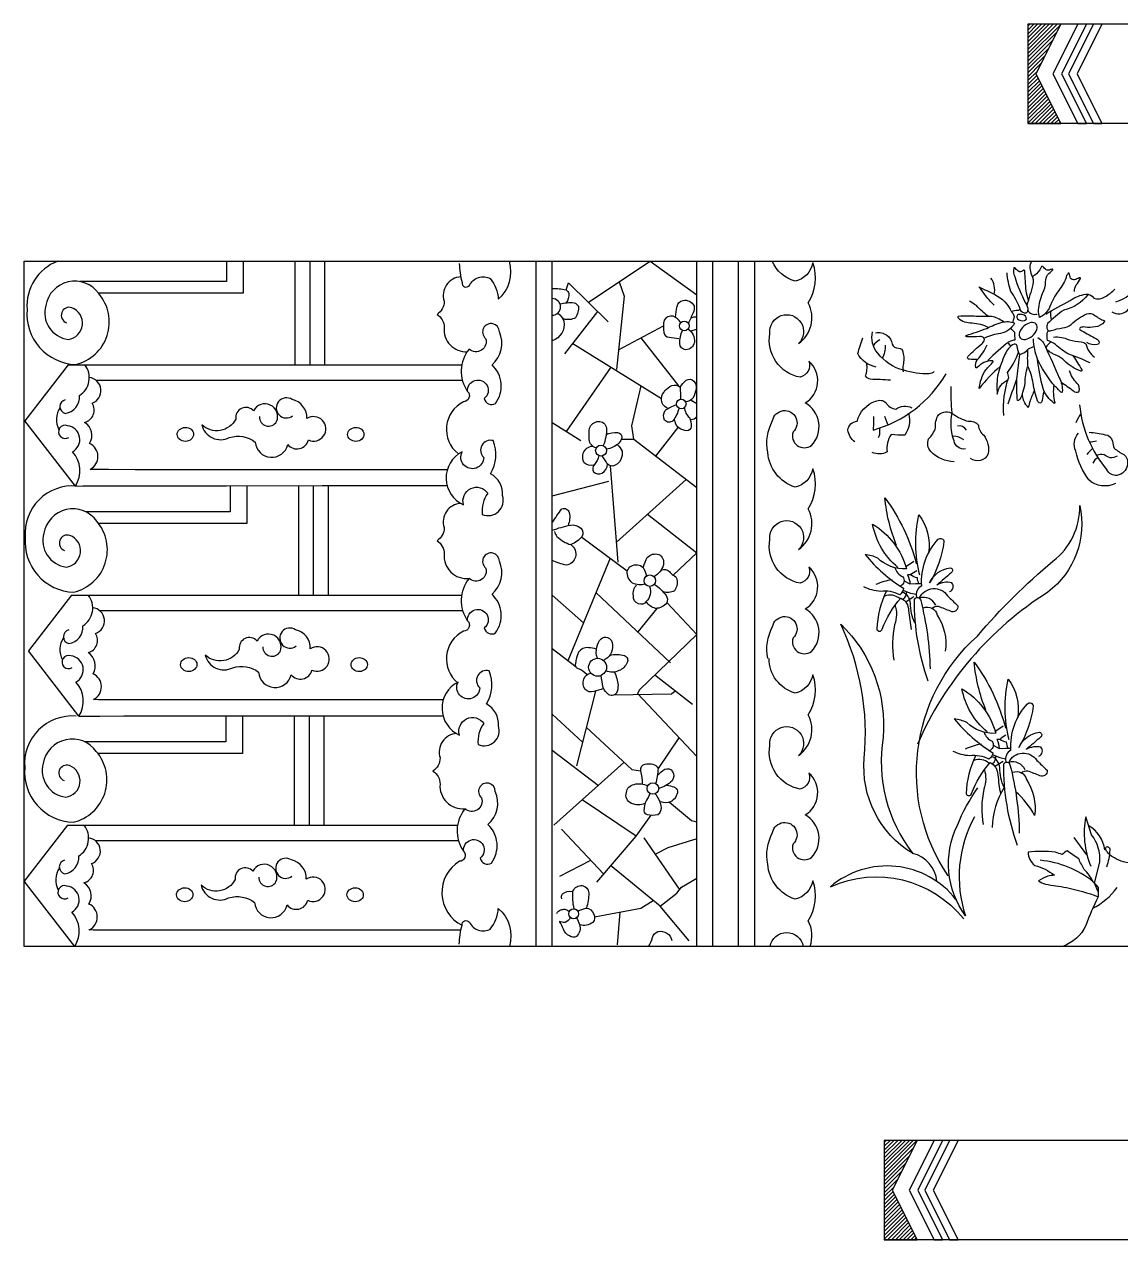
# Model space of a CAD drawing. Extents: x -66030 to 95157, y -13132 to 45879.
# Drawn here: x -60427 to -59707, y 2542 to 3340 of the extents above; entities that cross this region are included whole.
import ezdxf

# ---------------------------------------------------------------- set-up
doc = ezdxf.new("R2010")
doc.units = 0
doc.header["$LTSCALE"] = 100
doc.header["$MEASUREMENT"] = 0
for name, color, linetype in [('3', 11, 'CONTINUOUS'), ('4', 121, 'CONTINUOUS'), ('BH', 21, 'CONTINUOUS')]:
    doc.layers.add(name, color=color, linetype=linetype)

# ---------------------------------------------------------------- blocks, each defined once
blk = doc.blocks.new('A$C39D27A13')
at = {"layer": '3'}
for p, q in [((178.05, 381.93), (178.05, 450)), ((187.78, 381.93), (187.78, 450)), ((197.51, 381.93), (197.51, 450)), ((336.23, 0), (336.23, 450)), ((346.86, 0), (346.86, 450)), ((441.83, 0), (441.83, 450)), ((452.47, 0), (452.47, 450)), ((469.35, 0), (469.35, 450)), ((479.99, 0), (479.99, 450)), ((28.83, 381.93), (287.42, 381.93)), ((567.4, 342.79), (565.31, 347.93)), ((180.3, 230.77), (180.3, 302.62)), ((190.03, 230.77), (190.03, 302.62)), ((199.76, 230.77), (199.76, 302.62)), ((579.04, 249.21), (584.4, 252.95)), ((31.08, 230.77), (287.33, 230.77)), ((579.41, 226.53), (584.4, 229.73)), ((346.86, 152.45), (366.69, 134.19)), ((177.61, 79.56), (177.61, 151.41)), ((187.34, 79.56), (187.34, 151.41)), ((197.07, 79.56), (197.07, 151.42)), ((369.16, 143.89), (399.18, 116.14)), ((637.69, 141.19), (643.05, 144.94)), ((416.62, 116.74), (430.25, 137.09)), ((346.86, 128.92), (377.31, 105.76)), ((347.93, 79.69), (393.94, 120.89)), ((638.07, 118.51), (643.05, 121.71)), ((399.18, 116.14), (404.85, 115.24)), ((401.94, 72.41), (366.47, 96.29)), ((424.01, 94.69), (438.42, 82.71)), ((401.94, 72.41), (411.78, 86.27)), ((438.42, 82.71), (441.83, 81.78)), ((28.4, 79.56), (284.65, 79.56)), ((380.45, 47.75), (352.98, 76.89)), ((376.15, 42.15), (401.94, 72.41)), ((430.57, 37.7), (407.21, 71.32)), ((422.72, 64.78), (414.66, 60.6)), ((441.83, 70.57), (422.72, 64.78)), ((698.17, 60.21), (689.87, 71.61)), ((351.85, 46.07), (372.13, 56.58)), ((417.68, 26.41), (385.2, 53.21)), ((431.7, 38.93), (441.83, 44.72)), ((417.68, 26.41), (428.71, 35.01)), ((428.71, 35.01), (431.7, 38.93)), ((374.67, 19.47), (405.16, 25.11)), ((405.16, 25.11), (413.13, 30.22)), ((436.93, 3.63), (417.68, 26.41)), ((389.65, 1.02), (391.52, 22.59))]:
    blk.add_line(p, q, dxfattribs=at)
for points in [[(21.97, 450, 0.333927), (1.86, 418.23, 0.428367), (33.69, 382.19, 0.563151), (48.92, 428.74, 0.667192), (14.05, 420.85, 0.456308), (28.79, 398.69, 0.785669), (31.21, 419.47, 0.989057), (27.74, 409.59)], [(285.82, 448.61, 0.048328), (287.58, 436.09, 0.769243), (292.52, 434.17, -0.433168), (306.11, 438.59, -0.167954), (311.38, 425.03, 0.301029), (318.71, 450)], [(488.45, 324.46, -0.173904), (491.66, 345.31, -1.389298), (505.11, 337.92, 0.73149), (517.18, 328.97, 0.491505), (513.08, 356.94, 0.504606), (515.56, 384.36, -0.435755), (509.81, 373.83, -0.415023), (489.87, 402.59, -1.600816), (508.64, 395.88, 0.380556), (515.05, 422.62, 0.232427), (518.1, 448.95, -0.303494), (506.39, 436.9, -0.21916), (491.4, 450, -0.21916)], [(661.66, 450, 0.233202), (661.81, 441.06, -0.156323), (662.67, 434.69, -0.011006), (658.69, 421.05, -0.011006)], [(740.08, 448.34, -0.215062), (733.45, 435.46, -0.173906), (716.96, 423.16, -0.173906)], [(286.81, 439.71, 0.495029), (275.85, 423.77, -0.265659), (271.16, 415.12, -0.265659), (275.85, 406.47, 0.456339), (290.93, 390.57)], [(648.67, 417.08, -0.105765), (652.77, 417.84, 0.671534), (654.1, 419.44, 0.049048), (648.18, 430.22, -0.0678), (645.74, 442.47)], [(659.73, 424.51, -0.048541), (658.2, 430.51, -0.013378), (657.4, 443.49, 0.455075), (656.76, 444.05, -0.000093), (655.16, 443.27, -0.323736), (652.79, 443.59, 0.023089), (650.57, 445.64, 0.523178), (650.16, 445.47, 0.14953), (650.7, 439.87, 0.040635), (657.77, 422.65, -0.154891), (659.37, 417.78, -0.154891)], [(689.98, 430.08, -0.14378), (691.14, 434.47, 0.046905), (693.84, 438.56, 0.680785), (693.17, 439.08, -0.029822), (690.02, 437.69, -0.276894), (687.39, 438.98, -0.047075), (686.47, 442.07, 0.589989), (685.9, 442.13, 0.143721), (684.28, 438.77, -0.093579), (678.73, 429.73, 0.044849), (673.25, 418.96, -0.156552), (667.05, 413.1, -0.090602), (666.39, 418.02, -0.091178), (669.07, 428.91, 0.10432), (671.04, 436.57, -0.169734), (672.36, 441.13, -0.001577), (675.63, 444.19, 0.754358), (675.29, 444.75, 0.088117), (674.22, 444.51, -0.234432), (671.4, 444.29, -0.064024), (669.36, 446.42, 0.504768), (668.03, 446.2, 0.00405), (667.16, 444.32, -0.149089), (662.47, 440.05)], [(346.86, 432.08, -0.061474), (355.92, 431.25, -0.19565), (357.73, 428.85, -0.161563), (356.01, 422.67, -0.097932)], [(637.18, 421.16, -0.045211), (630.9, 428.38, 0.046061), (627.18, 433.11, -0.520608), (627.23, 433.19, -0.013395), (637.63, 428.05, -0.18171), (648.69, 416.71, -0.281886), (650.19, 412.64, 0.126724), (649.44, 409.76)], [(671.1, 415.25, -0.019352), (687.24, 424.27, -0.102861), (697.53, 428.46, -0.263553), (702.72, 425.81, 0.247119), (709.94, 426.57, 0.074106), (716.6, 431.75)], [(427.8, 413.16, -0.012), (428.89, 420.38, -0.283847), (432.78, 424.24, -0.345514), (440.11, 420.63, -0.147163), (439.53, 416.14, 0.017898), (436.24, 409.21)], [(633.34, 413.9, -0.055381), (625.51, 420.91, 0.022226), (620.91, 423.7)], [(698.74, 427.92, -0.178281), (682.96, 417.95, 0.029472), (672.18, 409.05, 0.072497), (671.86, 406.08, 0.142845), (672.73, 404.37, 0.186276), (674.74, 404.43, -0.064), (682.22, 406.18, 0.17695), (687.8, 408.53, -0.089), (698.02, 415.37, -0.251741), (703.42, 414.44, 0.050449), (709.62, 410.82, -0.403795), (709.8, 410.56, -0.084451), (709.56, 410.26, -0.200739), (703.59, 406.81, -0.075168), (696.92, 406.7, 0.160249), (693.98, 406.43, 0.566885), (693.55, 405.21, 0.108061), (694.85, 404.2, -0.004858), (704.35, 399.08, -0.284954), (706.24, 396.37, -0.262455), (705, 395.21, -0.199561), (698.07, 396.65, -0.233118)], [(350.51, 415.88, -0.157803), (354.56, 410.63, -0.370739), (346.86, 397.83)], [(352, 421.93, -0.084303), (361.22, 422.78, -0.212741), (364.03, 420.42, -0.173339), (362.17, 412.92, -0.211278), (354.24, 412.11, -0.211278)], [(431.36, 409.6, 0.17611), (426.21, 413.83, 0.347989), (420.49, 411.19, 0.11671), (420.18, 403.21, 0.365625), (423.64, 400.06, -0.042153), (430.09, 399.18, -0.042153)], [(643.32, 410.13, 0.124021), (635.47, 413.7, 0.006382), (625.46, 413.79, 0.043695), (613.85, 413.76, 0.683185), (613.47, 412.79, 0.195079), (622.7, 409.54, -0.104905), (633.56, 406.51, -0.104905)], [(627.44, 366.41, -0.120082), (631.72, 378.68, 0.009979), (636.56, 383.9, 0.522487), (635.78, 384.67, 0.218785), (626.1, 380.11, -0.607009), (625.12, 380.37, -0.176868), (625.95, 385.09, 0.574305), (625.78, 385.37, 0.023229), (621.04, 385.58, -0.236675), (619.87, 386.04, -0.359359), (620.22, 387.59, -0.026869), (629.09, 395.85, 0.236715), (630.87, 398.6, 0.431626), (627.71, 400.49, -0.043042), (619.2, 400.41, -0.303662), (618.59, 400.74, -0.389284), (618.85, 401.26, 0.010623), (632.39, 405.92, -0.048604), (642.45, 409.93, -0.171764), (650.6, 409.32, -0.223344), (641.43, 402.61, 0.082907), (630.91, 399.48)], [(436.06, 405.52, -0.295394), (440.23, 396.67, -0.358967), (434.62, 391.83, -0.411761), (430.72, 395.94, -0.135046), (432.58, 404.56, -0.135046)], [(559.65, 380.52, -0.228068), (547.58, 389.32, 0.003692), (550.85, 399.75)], [(597.82, 377.59, -0.179901), (594.48, 376.05, -0.087438), (577.81, 378.4, -0.171514), (560.71, 389.69, -0.2478), (557.37, 403.66, -0.2478)], [(559.33, 403.01, -0.235661), (566.68, 401.37, -0.237944), (570.17, 395.56, 0.298742), (574.28, 392.91, -0.392258), (577.25, 390.25, -0.135829), (577.35, 381.87, 0.10565), (577.46, 377.35)], [(647.88, 405.86, -0.044261), (650.66, 403.34, 0.051096), (650.87, 398.27, 0.06785), (647.06, 397.11, 0.04204), (633.07, 384.79)], [(666.01, 399.9, -0.14384), (670.97, 393.77, -0.002776), (679.95, 373.44, -0.145086), (681.97, 364.14, -0.298416), (681.61, 363.8, -0.124169), (680.61, 364.43, -0.009842), (675.73, 369.56, -0.060261), (665.8, 385.65, -0.0849), (663.01, 399.08, -0.0849)], [(700.23, 383.18, 0.044309), (686.2, 388.88, -0.060054), (677.45, 395.37, 0.055814), (672.18, 398, -0.088478), (672.12, 402.61, -0.079437), (672.73, 404.37, -0.079437)], [(676.22, 400.16, -0.152482), (686.39, 398.33, 0.046542), (694.48, 397.1, -0.181122), (697.4, 395.67, 0.172531), (703.19, 386.95)], [(653.99, 388.27, -0.053231), (652.29, 394.29, 0.451243), (650.3, 395.6, 0.179118), (644.32, 388.85, 0.036318), (639.75, 376.12, 0.076897), (639.27, 362.69, -0.261264), (646.46, 372.28)], [(669.75, 364.31, 0.020752), (668.73, 358.52, -0.319891), (667.28, 356.82, -0.263965), (665.71, 358.41, -0.063175), (662.93, 369.88, 0.051181), (659.45, 381.1, -0.034741), (659.38, 391.73, -0.034741)], [(689.22, 387.76, -0.008674), (694.77, 378.74, -0.696605), (694.1, 377.82, -0.101771), (683.41, 384.5, 0.133729), (678.32, 388.15, -0.089718), (672.18, 391.53, -0.089718)], [(643.58, 348.68, -0.104195), (646.82, 373.74, -0.006526), (646.03, 377, 0.087471), (653.24, 390.3)], [(655.72, 362.56, -0.090619), (653.23, 358.51, -0.604718), (652.55, 358.83, -0.064124), (652.26, 362.09, -0.038264), (652.23, 374.32, -0.005447), (654.1, 388.84)], [(676.49, 368.62, 0.117155), (677.08, 357.13, -0.305045), (676.99, 356.76, -0.2341), (676.45, 356.85, -0.152316), (669.4, 366.42, -0.038249), (665.69, 385.9, -0.038249)], [(26.9, 359.01, 0.782066), (26.9, 350.1, 0.410036), (36.22, 361.75, 0.444016), (39.81, 381.93)], [(553.32, 383.06, -0.124251), (552.48, 374.65, 0.167411), (555.74, 372.7, -0.011213), (569.11, 372.04, -0.011213)], [(663.68, 365.39, 0.011796), (660.82, 358.32, -0.006265), (659.62, 353.98, -0.483577), (659.35, 354.02, 0.003866), (658.02, 356.01, -0.176316), (655.96, 363.93, 0.067045), (657.67, 370.02, -0.090098), (659.23, 380.75, -0.090098)], [(681.14, 370.74, -0.009291), (689.32, 364.84, 0.283163), (692.83, 364.27, 0.310544), (691.6, 369.97, -0.122318), (686.74, 378.06, -0.122318)], [(43.25, 313.31, 0.630293), (42.93, 330.22, 0.403724), (39.65, 344.16, 0.517842), (44.53, 356.76, 0.79902), (42.71, 373.63, 0.79902)], [(422.63, 353.47, -0.335891), (418.61, 359.88, -0.277176), (425.53, 368.28, -0.266719), (430.91, 367.37, -0.021537), (431.09, 359.41)], [(430.91, 367.37, -0.030907), (434.78, 371.84, -0.375047), (439.98, 371.25, -0.257088), (441.33, 366.41, -0.110409), (439.24, 360.07, -0.212761), (434.48, 357.64, -0.212761)], [(618.37, 326.74, -0.395921), (610.86, 331.95, -0.133361), (609.58, 350.39, -0.029047), (608.91, 367.81)], [(154.43, 347.94, 0.769715), (165.78, 344.7, 0.970847), (150.64, 351.72, 0.751585), (139.02, 346.32, -0.496095), (116.59, 342.54, 0.4843), (134.7, 334.17, -0.249481), (151.72, 331.2, 0.85845), (173.07, 329.58, 0.615194), (186.72, 332.63, 1.706091), (185.66, 346.61, 0.371396), (175.89, 359.17, 1.967404), (176.32, 348.48)], [(291.3, 364.44, -0.665461), (288.56, 357.76, 0.545515), (285, 323.64, 0.545515)], [(430.13, 353.48, -0.107985), (426.2, 345.25, -0.424481), (420.62, 345.65, -0.232266), (420.97, 351.87, -0.108126), (428.48, 355.79, -0.108126)], [(433.77, 353.95, 0.204656), (436.95, 347.35, -0.13528), (438.13, 341.48, -0.374356), (435.23, 338.61, -0.109388), (430.23, 340.29, -0.216285), (427.3, 346.17, -0.216285)], [(545.63, 331.3, -0.188757), (541.06, 339.12, -0.354039), (547.26, 344.99, -0.262399), (559.33, 358.03, -0.316503), (566.18, 357.05, 0.267276), (572.64, 352.95, -0.269281), (583.14, 353.79, -0.284287)], [(375.85, 327.41, -0.304164), (371.11, 332.88, -0.049961), (371.44, 340.47, -0.297916), (377.08, 344.78, -0.414535), (382.47, 340.37, -0.10953), (380.34, 328.94)], [(581.18, 349.55, -0.205095), (578.57, 335.86, -0.038378), (569.44, 336.19, 0.176293), (566.83, 324.78, -0.248202), (557.04, 324.45)], [(610.86, 318.26, -0.196872), (595.59, 325.05, -0.275894), (594.12, 333.42, 0.135162), (598.74, 340.64, -0.174267), (600.65, 349.1, -0.347968), (610.16, 349.7, 0.090278), (620.16, 344.88, -0.286654), (626.93, 342.29, 0.224853), (630.4, 335.79, -0.207736), (633.28, 323.53, -0.498367), (621.63, 320.54)], [(33.57, 302.37, 0.349835), (31.59, 324.79, 0.734695), (28.41, 341.99, 1.638331), (29.27, 334.3)], [(382.33, 336.17, -0.130749), (389.81, 337.51, -0.39026), (392.69, 334.36, -0.113909), (390.52, 330.47, -0.170352), (382.38, 326.68, -0.170352)], [(716.96, 304.04, -0.306683), (699.33, 306.44, -0.099235), (690.8, 325.2, -0.29412), (692.55, 337.14)], [(699.67, 337.72, -0.028782), (710.15, 336.07, -0.342876), (715.02, 331.77, 0.104056), (716.1, 327.33, 0.098292), (722.41, 323.16, -0.273047), (724.76, 316.01, -0.319574), (717.97, 309.36, -0.299804), (711.29, 312.9)], [(374, 315.99, -0.205226), (367.8, 317.61, -0.184775), (367.27, 323.86, -0.319742), (373.47, 328.59)], [(389.85, 329.49, -0.033934), (392.89, 325.24, -0.130233), (391.85, 319.8, -0.243619), (386.59, 315.46, -0.235215), (383.04, 317.02, 0.041504), (379.63, 322.11)], [(377.49, 322.36, -0.142719), (374.54, 316.47, 0.339155), (374.03, 311.59, 0.303781), (379.6, 310.76, 0.244287), (383.23, 316.68)], [(488.45, 189.18, -0.173904), (491.66, 210.03, -1.389298), (505.11, 202.64, 0.73149), (517.18, 193.7, 0.491505), (513.08, 221.67, 0.504606), (515.56, 249.08, -0.435755), (509.81, 238.56, -0.415023), (489.87, 267.31, -1.600816), (508.64, 260.61, 0.380556), (515.05, 287.34, 0.232427), (518.1, 313.67, -0.303494), (506.39, 301.63, -0.302967), (488.45, 324.46, -0.332582)], [(717.97, 322.05, -0.173842), (713.41, 320.93, -0.061411), (709.58, 322.87, 0.171343), (704.41, 322.5)], [(34.42, 302.37, 0.463187), (0.6, 268.68, 0.428367), (32.43, 232.65, 0.563151), (47.66, 279.19, 0.667192), (12.79, 271.31, 0.456308), (27.53, 249.14, 0.785669), (29.95, 269.92, 0.989057), (26.48, 260.05)], [(286.81, 290.99, 0.495029), (275.85, 275.04, -0.265659), (271.16, 266.39, -0.265659), (275.85, 257.74, 0.470835), (292.21, 241.66)], [(346.86, 278.37, -0.019652), (353.23, 287.33, -0.463617), (358.09, 284.9, -0.140595), (357.25, 276.48, -0.140595)], [(573.14, 263.2, -0.074234), (565.46, 294.66, -0.095175), (586.06, 251.3, -0.095175)], [(606.92, 46.45, -0.374568), (626.2, 203.86, -0.041694), (675.8, 252.99, 0.24003), (693.46, 289.57, -0.294473), (672.43, 232.6, 0.150041), (586.82, 132.82)], [(587.83, 283.47, -0.202984), (594.05, 258.41, -0.202984)], [(346.86, 273.38, -0.031054), (358.77, 276.71, -0.222358), (365.56, 274.64, -0.325072), (366.59, 269.36, -0.113756), (359.15, 263.87, -0.113756)], [(348.25, 272.55, 0.043712), (349.92, 269.18, 0.123686), (359.15, 263.87, -0.300406), (362.19, 255.72, -0.287018), (356.07, 250.46, -0.06892), (346.86, 253.53)], [(573.96, 248.93, -0.173449), (557.39, 277.24, -0.19237), (579.65, 247.98)], [(589.61, 236.84, -0.207264), (600.52, 267.42, -0.638051), (604.21, 265.79, -0.102398), (594.83, 238.73)], [(406.84, 249.22, -0.087048), (409.33, 255.48, -0.27755), (416.86, 257.46, -0.3415), (419.88, 250.63, -0.2034), (413.72, 242.76, -0.2034)], [(579.65, 247.98, -0.213768), (560.68, 255.09, 0.054662), (552.37, 257.46, 0.083906), (577.75, 235.18)], [(407.99, 237.83, -0.184157), (399.6, 238.64, -0.27224), (396.2, 246.59, -0.352905), (402.81, 250.67, -0.186561), (406.66, 248.82, -0.040618), (408.74, 243.27)], [(418.53, 247.27, -0.273376), (423.87, 246.26, 0.112932), (426.34, 243.85, -0.292634), (428.78, 241, -0.209341), (427.19, 233.56, -0.199649), (419.63, 232.92, -0.199649)], [(571.95, 248.7, 0.219998), (577.28, 242.76, -0.421002), (575.97, 236.72, -0.421002)], [(594.83, 238.73, -0.268624), (608.42, 248.64, -0.662847), (609.06, 245.41, -0.005968), (599.54, 237.33, -0.005968)], [(587.75, 238.26, -0.068937), (586.77, 242.05, -0.108187), (582.26, 243.95), (580.36, 243.95, -0.124695), (581.79, 238.02)], [(410.72, 236.42, -0.311099), (408.63, 226.43, -0.33736), (403.61, 224.98, -0.345842), (400.16, 230.27, -0.214293), (402.32, 237.43, -0.214293)], [(413.94, 237.9, -0.092697), (421.64, 230.38, -0.257067), (422.11, 225.61, -0.239519), (414.75, 222.01, -0.201563), (408.63, 226.43, -0.201563)], [(577.75, 235.18, -0.170849), (575.14, 230.91, 0.154074), (562.56, 233.18, -0.104608), (551.66, 236.13, -0.104608)], [(566.35, 233.13, 0.102304), (560.07, 208.35, 0.734687), (563.73, 208.38, -0.09403), (575.86, 228.78, -0.301506), (580.91, 220.68, 0.006833), (582.64, 208.1)], [(585.11, 212.42, -0.113482), (582.3, 225.39, 0.28517), (576.81, 232.81)], [(588.17, 228.84, -0.594299), (606.59, 230.19, -0.001227), (613.32, 223.7, -0.619007), (608.6, 220.13, 0.008961), (600.67, 223.16, 0.234138), (596.14, 221.67)], [(29.15, 207.85, 0.782066), (29.15, 198.94, 0.410036), (38.47, 210.59, 0.444016), (42.07, 230.77)], [(572.06, 224.39, -0.161877), (571.82, 211.24, 0.101796), (571.35, 188.01)], [(593.88, 174.26, -0.087595), (584.85, 227.88, -0.744055), (588.96, 227.27, -0.058259), (595.07, 182.32)], [(45.5, 162.15, 0.630293), (45.18, 179.06, 0.403724), (41.9, 193, 0.517842), (46.78, 205.6, 0.79902), (44.96, 222.47, 0.79902)], [(590.8, 222.38, -0.455046), (599.81, 217.64, -0.182971), (605.1, 193.95, -0.182971)], [(156.68, 196.78, 0.769715), (168.03, 193.54, 0.970847), (152.89, 200.56, 0.751585), (141.27, 195.16, -0.496095), (118.84, 191.38, 0.4843), (136.95, 183.01, -0.249481), (153.98, 180.03, 0.85845), (175.32, 178.41, 0.615194), (188.97, 181.47, 1.706091), (187.91, 195.45, 0.371396), (178.14, 208, 1.967404), (178.57, 197.32)], [(291.3, 213.79, -0.665461), (288.56, 207.11, 0.545515), (285, 172.99, 0.545515)], [(376.56, 189.21, -0.161434), (376.25, 196.6, -0.132178), (378.94, 202.11, -0.285164), (383.18, 202.94, -0.336925), (386.42, 198.03, -0.32858), (380.43, 187.84)], [(375.96, 195.32, 0.070394), (370.68, 196.2, 0.254509), (364.17, 193.29, 0.068519), (362.12, 185.66, 0.447327), (363.99, 182.5, -0.126827), (369.56, 178.73, -0.126827)], [(384.58, 191.15, -0.1433), (394.39, 190.95, -0.445163), (396.09, 186.57, -0.209995), (390.72, 181.12, -0.230645), (382.06, 181.04)], [(35.82, 151.21, 0.349835), (33.84, 173.63, 0.734695), (30.66, 190.83, 1.638331), (31.52, 183.13)], [(488.45, 53.91, -0.173904), (491.66, 74.76, -1.389298), (505.11, 67.37, 0.73149), (517.18, 58.42, 0.491505), (513.08, 86.4, 0.504606), (515.56, 113.81, -0.435755), (509.81, 103.28, -0.415023), (489.87, 132.04, -1.600816), (508.64, 125.34, 0.380556), (515.05, 152.07, 0.232427), (518.1, 178.4, -0.303494), (506.39, 166.36, -0.332582), (489.32, 189.18, -0.332582)], [(631.8, 155.18, -0.074234), (624.11, 186.64, -0.095175), (644.71, 143.28, -0.095175)], [(380.51, 169.36, -0.041424), (374.14, 167.39, -0.289965), (368.56, 168.8, -0.297972), (367.66, 175.45, -0.309779), (372.26, 179.46, -0.309779)], [(387.6, 180.17, -0.063677), (389.24, 175.95, -0.173523), (389.36, 167.04, -0.477133), (384.07, 165.31, -0.159606), (380.32, 169.96, -0.006961), (378.98, 177.95)], [(632.61, 140.91, -0.173449), (616.05, 169.23, -0.19237), (638.31, 139.96)], [(646.48, 175.45, -0.202984), (652.71, 150.39, -0.202984)], [(648.27, 128.82, -0.207264), (659.17, 159.4, -0.638051), (662.86, 157.77, -0.102398), (653.49, 130.71)], [(34.07, 151.23, 0.463187), (0.25, 117.54, 0.428367), (32.09, 81.5, 0.563151), (47.32, 128.05, 0.667192), (12.44, 120.17, 0.456308), (27.19, 98, 0.785669), (29.61, 118.78, 0.989057), (26.13, 108.91)], [(638.31, 139.96, -0.213768), (619.33, 147.07, 0.054662), (611.03, 149.44, 0.083906), (636.41, 127.16)], [(284.13, 139.78, 0.495029), (273.17, 123.83, -0.265659), (268.47, 115.18, -0.265659), (273.17, 106.54, 0.470835), (289.53, 90.45)], [(630.61, 140.68, 0.219998), (635.94, 134.74, -0.421002), (634.63, 128.7, -0.421002)], [(646.4, 130.24, -0.068937), (645.42, 134.03, -0.108187), (640.92, 135.93), (639.02, 135.93, -0.124695), (640.44, 130)], [(653.49, 130.71, -0.268624), (667.07, 140.62, -0.662847), (667.72, 137.39, -0.005968), (658.19, 129.31, -0.005968)], [(636.41, 127.16, -0.170849), (633.8, 122.89, 0.154074), (621.22, 125.16, -0.104608), (610.32, 128.11, -0.104608)], [(415.01, 106.96, 0.063746), (416.62, 116.74, 0.243516), (413.16, 119.49, 0.096971), (407.75, 119.49, 0.432008), (404.85, 115.24, -0.056421), (405.95, 106.71, -0.016956)], [(625.01, 125.11, 0.102304), (618.73, 100.33, 0.734687), (622.39, 100.37, -0.09403), (634.51, 120.76, -0.301506), (639.56, 112.66, 0.006833), (641.3, 100.08)], [(643.76, 104.4, -0.113482), (640.96, 117.37, 0.28517), (635.46, 124.79)], [(652.54, 66.24, -0.087595), (643.51, 119.86, -0.744055), (647.61, 119.25, -0.058259), (653.73, 74.3)], [(646.83, 120.82, -0.594299), (665.24, 122.17, -0.001227), (671.98, 115.68, -0.619007), (667.25, 112.11, 0.008961), (659.33, 115.14, 0.234138), (654.79, 113.65)], [(416.24, 112.48, -0.084449), (420.81, 116.43, -0.334942), (425.98, 114.87, -0.287061), (425.59, 108.76, -0.147006), (416.81, 103.78)], [(630.72, 116.37, -0.161877), (630.48, 103.22, 0.101796), (630.01, 79.99)], [(649.46, 114.36, -0.455046), (658.47, 109.62, -0.182971), (663.76, 85.93, -0.182971)], [(407.75, 93.83, -0.201899), (398.84, 93.95, -0.379297), (395.57, 101.15, -0.319588), (400.61, 106.41, -0.192965), (409.6, 105.48)], [(422.06, 105.86, -0.049564), (426.81, 104.71, -0.252252), (429.17, 102.05, -0.279281), (424.56, 94.93, -0.177501), (418.13, 94.94, -0.177501)], [(618.37, 20.01), (618.37, 20.01, -0.277974), (613.07, 79.54, -0.060197), (626.42, 104.09)], [(410.99, 100.45, -0.096572), (408.73, 96.04, 0.12035), (407.13, 89.07, 0.339914), (409.27, 86.68, 0.128274), (416.19, 86.63, 0.326347), (418.5, 92.44, 0.117142), (414.6, 100.25)], [(705.57, 35.9), (703.14, 41.58), (706.65, 55.38, 0.19207), (701.24, 73.23), (697.45, 85.13, 0.148651), (700.7, 52.67)], [(26.47, 56.64, 0.782066), (26.47, 47.73, 0.410036), (35.78, 59.38, 0.444016), (39.38, 79.56)], [(42.81, 10.94, 0.630293), (42.49, 27.85, 0.403724), (39.22, 41.79, 0.517842), (44.09, 54.39, 0.79902), (42.28, 71.26, 0.79902)], [(728.85, 54.84, -0.151251), (716.23, 58.09, -0.183104), (710.65, 63.55, -0.60957), (711.75, 65.52, -0.403406), (713.21, 63.24, -0.071168), (710.98, 52.13, -0.071168)], [(153.99, 45.57, 0.769715), (165.34, 42.33, 0.970847), (150.21, 49.35, 0.751585), (138.59, 43.95, -0.496095), (116.16, 40.17, 0.4843), (134.26, 31.8, -0.249481), (151.29, 28.83, 0.85845), (172.64, 27.21, 0.615194), (186.28, 30.26, 1.706091), (185.23, 44.24, 0.371396), (175.45, 56.79, 1.967404), (175.88, 46.11)], [(288.61, 62.58, -0.665461), (285.87, 55.9, 0.587123), (287.58, 13.91, 0.545515)], [(705.57, 38.93, 0.031239), (702.32, 42.4, 0.075171), (696.37, 50.51, -0.020577), (692.76, 57.54, -0.011098), (685.13, 62.86, 0.033909), (681.93, 60.41, -0.044573), (677.42, 61.87, 0.061066), (659.55, 61.87, 0.226665), (663.88, 53.22, -0.104363), (676.84, 46.68, 0.024445), (672.55, 46.18, 0.062701), (666.29, 42.99, 0.034852), (670.92, 40.77, -0.016289), (684.73, 38.61, -0.037806), (705.57, 32.66)], [(516.27, 0, 0.212842), (515.05, 16.79, 0.232427), (518.1, 43.13, -0.303494), (506.39, 31.08, -0.302967), (488.45, 53.91)], [(612.13, 30.84, 0.425197), (529.7, 39.2, -0.342632), (617.23, 18.04, -0.342632)], [(361.3, 24.66, -0.085863), (360.49, 36.37, -0.306908), (366.57, 40.08, -0.326669), (370.92, 35.17, -0.053673), (369.38, 25.14)], [(33.13, 0, 0.349835), (31.16, 22.42, 0.734695), (27.98, 39.62, 1.638331), (28.83, 31.92)], [(353.21, 31.25, -0.261725), (353.62, 34.5, -0.223596), (360.11, 36.09, -0.223596)], [(705.57, 38.93), (705.57, 32.66, 0.025902), (697.45, 13.72, -0.197716), (682.29, 0)], [(285.82, 1.39, -0.048328), (287.58, 13.91, -0.769243), (292.52, 15.83, 0.433168), (306.11, 11.41, 0.167954), (311.38, 24.97, -0.301029), (318.71, 0)], [(349.9, 21.72, -0.255191), (352.5, 23.99, -0.038156), (355.21, 24.42, -0.247727), (357.52, 23.07, -0.247727)], [(363.72, 23.12, -0.051154), (368.83, 25.12, -0.319353), (374.21, 21.13, -0.325399), (373.51, 15.8, -0.228541), (364.89, 14.08, -0.190612)], [(358.68, 19.11, -0.24025), (355.35, 15.78, -0.133264), (351.4, 16.38)], [(362.85, 18.81, -0.020914), (364.82, 14.31, -0.277014), (362.86, 6.5, -0.297026), (358.27, 6.9, -0.221332), (354.17, 11.26, 0.058553), (351.84, 16.23)], [(410.21, 0, 0.050673), (412.78, 5.87, -0.246591), (416.33, 9.77, -0.42371), (425.53, 3.82, -0.42371)], [(489.99, 0, -0.832839), (511.8, 0, -0.832839)]]:
    blk.add_lwpolyline(points, format="xyb", dxfattribs=at)
for points in [[(132.94, 450), (132.94, 436.63), (36.39, 436.63)], [(143.85, 450), (143.85, 428.97), (48.76, 428.97)], [(370.6, 423.01), (411.27, 450), (441.83, 427.83)], [(355.92, 431.25), (357.6, 435.79), (383.6, 410.23)], [(390.94, 436.51), (394.08, 426.99), (389.05, 378.81)], [(355.09, 389.29), (376.83, 416.89)], [(355.99, 422.75), (356.01, 422.67)], [(655.45, 416.87), (654.11, 418.37)], [(390.41, 391.83), (419.89, 407.67)], [(430, 368.2), (405.22, 399.79)], [(438, 404.3), (441.83, 405.28)], [(360.42, 396.06), (418.61, 359.88)], [(28.83, 381.93), (0.43, 345.21)], [(356.22, 338.17), (385.59, 380.41)], [(47.01, 371.88), (287.81, 371.88)], [(400.37, 333.14), (399.11, 341.94), (405.25, 368.19)], [(438.04, 358.75), (441.83, 356.64)], [(33.57, 302.37), (0.43, 345.21)], [(346.86, 344.04), (365.57, 332.31)], [(558.02, 347.92), (558.02, 346.62), (558.02, 345.59), (558, 344.71), (557.98, 343.89), (557.94, 343.02), (557.88, 342.01), (557.8, 340.74), (557.7, 339.12)], [(414.86, 322.01), (429.64, 340.71)], [(561.28, 334.23), (561.61, 335.1), (561.85, 335.8), (562.02, 336.4), (562.12, 336.97), (562.18, 337.6), (562.19, 338.34), (562.17, 339.28), (562.13, 340.5)], [(392.31, 333.19), (400.37, 333.14), (441.83, 301.3)], [(277.96, 313.02), (204.22, 313.02), (144.47, 313.02), (101.61, 313.04), (72.86, 313.07), (55.41, 313.12), (46.47, 313.2), (43.25, 313.31)], [(384.96, 315.69), (389.89, 252.28)], [(346.86, 295.86), (384.02, 305.49)], [(388.88, 265.29), (434.75, 306.74)], [(33.57, 302.37), (38.5, 302.42), (57.21, 302.49), (87.7, 302.55), (132.9, 302.6), (195.76, 302.62), (277.82, 302.63)], [(135.19, 302.6), (135.19, 285.47), (40.22, 285.47)], [(146.1, 302.6), (146.1, 277.81), (48.78, 277.81)], [(409.52, 283.95), (441.83, 258.57), (426.34, 243.85)], [(366.22, 268.78), (396.2, 246.59)], [(384.84, 254.99), (357.17, 187.57)], [(577.99, 240.15), (581.79, 238.02), (585.82, 238.26), (589.67, 238.26)], [(375.58, 232.42), (424.59, 186.2)], [(577.28, 233.99), (582.26, 232.1), (586.02, 231.31)], [(31.08, 230.77), (2.69, 194.05)], [(367.39, 212.46), (346.86, 230.65)], [(422.24, 225.8), (441.83, 204.88), (404.22, 168.46), (402.91, 166.08), (441.83, 124.81)], [(49.26, 220.72), (287.95, 220.72)], [(415.68, 222.01), (403.06, 206.51)], [(35.82, 151.21), (2.69, 194.05)], [(362.58, 183.4), (346.86, 195.54)], [(438.98, 158.8), (414.21, 178.14)], [(275.24, 161.86), (206.47, 161.86), (146.72, 161.86), (103.86, 161.88), (75.11, 161.91), (57.66, 161.96), (48.72, 162.04), (45.5, 162.15)], [(375.2, 167.62), (362.73, 118.65)], [(427.7, 167.6), (425.15, 165.71), (387.3, 164.97)], [(35.82, 151.21), (35.82, 151.21), (38, 151.26), (49.54, 151.3), (65.47, 151.33), (86.54, 151.36), (112.99, 151.38), (143.14, 151.4), (174.82, 151.41), (205.84, 151.42), (234.03, 151.42), (257.23, 151.42), (273.26, 151.42), (275.1, 151.42)], [(132.51, 151.39), (132.51, 134.26), (40.01, 134.26)], [(143.42, 151.39), (143.42, 126.6), (48.48, 126.6)], [(636.65, 132.14), (640.44, 130), (644.47, 130.24), (648.33, 130.24)], [(635.94, 125.97), (640.92, 124.08), (644.67, 123.29)], [(28.4, 79.56), (0, 42.84)], [(46.58, 69.51), (285.26, 69.51)], [(33.13, 0), (0, 42.84)], [(286.88, 10.65), (281.54, 10.65), (265.76, 10.65), (243.29, 10.65), (216.2, 10.65), (186.54, 10.65), (156.34, 10.65), (127.66, 10.65), (102.55, 10.65), (82.6, 10.65), (67.57, 10.65), (56.79, 10.67), (49.56, 10.7), (45.19, 10.75), (43, 10.83), (42.29, 10.94)]]:
    blk.add_lwpolyline(points, dxfattribs=at)
for points in [[(303.11, 399.35, -0.777084), (292.21, 392.31, 0.337458), (291.3, 364.44, -1.709203), (302.22, 359.82, 0.517292), (309.55, 356.51, 0.381907), (307.29, 381.91, 0.329329), (312.14, 403.67, 1.558936)], [(287.69, 324.83, 0.631382), (288.63, 289.93, -0.867238), (304.58, 297.59, 0.193841), (300.87, 283.75, 0.65293), (314.17, 296.06, 0.294508), (306.36, 310.45, 0.241581), (308.02, 332.16, 0.786139), (301.88, 321.12, -1.264773)], [(303.11, 248.7, -0.777084), (292.21, 241.66, 0.337458), (291.3, 213.79, -1.709203), (302.22, 209.17, 0.517292), (309.55, 205.86, 0.381907), (307.29, 231.26, 0.329329), (312.14, 253.02, 1.558936)], [(564.19, 137.2, 0.205802), (583.62, 61.13, -0.286936), (551.9, 123.73, 0.134007), (536.44, 211.69, -0.226865)], [(285, 173.62, 0.631382), (285.95, 138.72, -0.867238), (301.9, 146.38, 0.193841), (298.19, 132.54, 0.65293), (311.48, 144.85, 0.294508), (303.68, 159.24, 0.241581), (305.33, 180.95, 0.786139), (299.2, 169.91, -1.264773)], [(300.42, 97.49, -0.777084), (289.53, 90.45, 0.337458), (288.61, 62.58, -1.709203), (299.54, 57.96, 0.517292), (306.86, 54.66, 0.381907), (304.6, 80.05, 0.329329), (309.46, 101.81, 1.558936)]]:
    blk.add_lwpolyline(points, format="xyb", close=True, dxfattribs=at)
for centre, radius in [((433.65, 407.48), 3.11), ((431.61, 356.29), 3.17), ((378.96, 325.63), 3.58), ((410.94, 240.19), 3.78), ((376.66, 183.34), 5.87), ((412.99, 103.71), 3.82), ((360.94, 21.43), 3.25)]:
    blk.add_circle(centre, radius, dxfattribs=at)
for centre, radius, start, end in [((624.33, 431.16), 13.27, 347.30033, 35.88924), ((346.86, 419.98), 5.49, 270, 90), ((719.05, 423.84), 8.39, 238.12834, 24.09421), ((657.87, 420.38), 4.27, 208.16415, 252.02392), ((657.59, 417.78), 1.78, 234.68859, 1.35724), ((663.86, 420.21), 5.1, 208.40885, 287.28524), ((685.31, 415.26), 11.03, 169.49278, 199.75624), ((440.98, 406.08), 7.21, 83.25909, 117.05092), ((571.75, 383.12), 18.11, 122.07826, 140.91976), ((551.32, 393.85), 14.56, 328.43013, 3.98782), ((606.45, 405.42), 28.07, 314.29723, 338.28494), ((693.47, 444.6), 67.59, 225.50895, 227.97015), ((652.19, 397.64), 9.01, 282.27233, 323.75925), ((677.23, 355.59), 40.8, 109.65268, 115.82815), ((684.55, 384.63), 16.06, 129.17103, 146.68083), ((536.01, 416.98), 80.82, 285.56367, 329.49636), ((694.64, 316.09), 83.95, 129.53479, 143.1711), ((1385.75, 109.8), 779.45, 160.35396, 161.56962), ((35.61, 346), 14.47, 147.04402, 207.30805), ((770.29, 362.72), 77.22, 185.20748, 220.17697), ((437.9, 351.03), 4.95, 270.54749, 322.46339), ((716.94, 333.37), 28.09, 144.62025, 157.8706), ((614.29, 336.39), 5.46, 30.04474, 102.0606), ((610.06, 322.86), 12.19, 53.04687, 88.51717), ((694.23, 382.89), 51.84, 276.11593, 281.3869), ((811.5, 222.22), 151.77, 136.28239, 138.36133), ((707.11, 315.96), 5.18, 108.82183, 163.84023), ((668.49, 264.93), 83, 167.08875, 194.64285), ((577.2, 197.9), 43.53, 99.30251, 114.08473), ((594.14, 230.72), 17.78, 116.10855, 131.91959), ((574.46, 232.63), 5.33, 303.5064, 4.45476), ((592.58, 230.97), 6.57, 116.80369, 194.40282), ((606.33, 225.53), 13.62, 77.25756, 119.91076), ((606.81, 236.38), 3.51, 287.82028, 43.86865), ((568.85, 221.05), 9.7, 49.52002, 112.23242), ((590.72, 220.21), 9, 25.17067, 106.43108), ((37.86, 194.84), 14.47, 147.04402, 207.30805), ((727.15, 156.91), 83, 167.08875, 194.64285), ((652.79, 122.7), 17.78, 116.10855, 131.91959), ((635.86, 89.89), 43.53, 99.30251, 114.08473), ((651.23, 122.95), 6.57, 116.80369, 194.40282), ((664.99, 117.51), 13.62, 77.25756, 119.91076), ((665.46, 128.36), 3.51, 287.82028, 43.86865), ((627.51, 113.03), 9.7, 49.52002, 112.23242), ((633.11, 124.61), 5.33, 303.5064, 4.45476), ((649.38, 112.19), 9, 25.17067, 106.43108), ((685.84, 77.57), 49.9, 147.46785, 179.3957), ((618.52, 62.76), 50.83, 27.12161, 49.75731), ((695.92, 45.83), 81.73, 151.30471, 198.41525), ((688.65, 60.59), 21.44, 7.77352, 60.09918), ((578.75, 40.76), 20.94, 5.13258, 76.53943), ((661.6, -7.97), 64.77, 51.04035, 84.83937), ((35.18, 43.63), 14.47, 147.04402, 207.30805), ((677.73, 69.34), 50.67, 298.51711, 322.66395)]:
    blk.add_arc(centre, radius, start, end, dxfattribs=at)
at = {"layer": '3', "extrusion": (0, 0, -1)}
for centre, major_axis, ratio in [((655.21, 413.01), (3.19, -0.77), 0.610355), ((659.57, 404.18), (-5.27, -4.5), 0.615953)]:
    blk.add_ellipse(centre, major_axis=major_axis, ratio=ratio, dxfattribs=at)
at = {"layer": '3'}
for centre in [(105.82, 336.29), (217.81, 336.29), (108.07, 185.12), (220.07, 185.12), (105.38, 33.91), (217.38, 33.91)]:
    blk.add_ellipse(centre, major_axis=(-5.37, -0.1), ratio=0.852829, start_param=-1.570796, end_param=4.712389, dxfattribs=at)
at = {"layer": '4'}
blk.add_lwpolyline([(2231.16, 0), (0, 0), (0, 450), (2231.16, 450)], close=True, dxfattribs=at)
blk = doc.blocks.new('A$C67C823C9')
at = {"layer": '3'}
for p, q in [((0, 65.25), (0, 0)), ((1101.22, 65.25), (0, 65.25)), ((21.6, 65.25), (5.28, 32.63)), ((32.8, 65.25), (16.48, 32.63)), ((38.4, 65.25), (22.07, 32.63)), ((43, 65.25), (26.68, 32.63)), ((48.6, 65.25), (32.28, 32.63)), ((1052.62, 65.25), (1068.94, 32.63)), ((1058.22, 65.25), (1052.62, 65.25)), ((1058.22, 65.25), (1074.54, 32.63)), ((1062.83, 65.25), (1079.15, 32.63)), ((1068.42, 65.25), (1062.83, 65.25)), ((1068.42, 65.25), (1084.75, 32.63)), ((1079.62, 65.25), (1095.94, 32.63)), ((1101.22, 65.25), (1079.62, 65.25)), ((1101.22, 65.25), (1101.22, 0)), ((5.28, 32.63), (21.6, 0)), ((16.48, 32.63), (32.8, 0)), ((22.07, 32.63), (38.4, 0)), ((26.68, 32.63), (43, 0)), ((32.28, 32.63), (48.6, 0)), ((1068.94, 32.63), (1052.62, 0)), ((1074.54, 32.63), (1058.22, 0)), ((1079.15, 32.63), (1062.83, 0)), ((1084.75, 32.63), (1068.42, 0)), ((1095.94, 32.63), (1079.62, 0)), ((0, 0), (21.6, 0)), ((1101.22, 0), (0, 0)), ((32.8, 0), (38.4, 0)), ((43, 0), (48.6, 0)), ((1058.22, 0), (1052.62, 0)), ((1068.42, 0), (1062.83, 0)), ((1101.22, 0), (1079.62, 0))]:
    blk.add_line(p, q, dxfattribs=at)
at = {"layer": 'BH'}
for p, q in [((0, 61.39), (3.86, 65.25)), ((0, 46.11), (19.14, 65.25)), ((0, 48.66), (16.59, 65.25)), ((0, 51.21), (14.05, 65.25)), ((0, 53.75), (11.5, 65.25)), ((0, 56.3), (8.95, 65.25)), ((0, 58.84), (6.41, 65.25)), ((0, 63.93), (1.32, 65.25)), ((0, 43.57), (21.53, 65.09)), ((1079.95, 64.58), (1080.63, 65.25)), ((1080.8, 62.88), (1083.17, 65.25)), ((1081.65, 61.19), (1085.72, 65.25)), ((1082.5, 59.49), (1088.26, 65.25)), ((1083.35, 57.79), (1090.81, 65.25)), ((1084.2, 56.1), (1093.35, 65.25)), ((1085.05, 54.4), (1095.9, 65.25)), ((1085.9, 52.7), (1098.44, 65.25)), ((1086.74, 51.01), (1100.99, 65.25)), ((0, 41.02), (18.98, 60)), ((1087.59, 49.31), (1101.22, 62.94)), ((1088.44, 47.61), (1101.22, 60.39)), ((1089.29, 45.92), (1101.22, 57.85)), ((0, 38.48), (16.43, 54.91)), ((0, 35.93), (13.88, 49.81)), ((1090.14, 44.22), (1101.22, 55.3)), ((1090.99, 42.52), (1101.22, 52.75)), ((1091.84, 40.83), (1101.22, 50.21)), ((0, 33.39), (11.33, 44.72)), ((1092.69, 39.13), (1101.22, 47.66)), ((1093.54, 37.43), (1101.22, 45.12)), ((1094.38, 35.74), (1101.22, 42.57)), ((1095.23, 34.04), (1101.22, 40.03)), ((0, 30.84), (8.78, 39.62)), ((0, 28.29), (6.23, 34.53)), ((1090.42, 21.59), (1101.22, 32.39)), ((1092.97, 26.68), (1101.22, 34.94)), ((1095.51, 31.77), (1101.22, 37.48)), ((0, 25.75), (5.81, 31.56)), ((0, 23.2), (6.66, 29.87)), ((0, 20.66), (7.51, 28.17)), ((0, 18.11), (8.36, 26.47)), ((0, 15.57), (9.21, 24.78)), ((1082.77, 6.3), (1101.22, 24.75)), ((1085.32, 11.4), (1101.22, 27.3)), ((1087.87, 16.49), (1101.22, 29.84)), ((0, 13.02), (10.06, 23.08)), ((0, 10.48), (10.91, 21.38)), ((0, 7.93), (11.76, 19.69)), ((0, 5.38), (12.6, 17.99)), ((0, 2.84), (13.45, 16.29)), ((1080.22, 1.21), (1101.22, 22.21)), ((1081.56, 0), (1101.22, 19.66)), ((1084.11, 0), (1101.22, 17.12)), ((0, 0.29), (14.3, 14.6)), ((2.25, 0), (15.15, 12.9)), ((4.8, 0), (16, 11.2)), ((7.34, 0), (16.85, 9.51)), ((1086.65, 0), (1101.22, 14.57)), ((1089.2, 0), (1101.22, 12.03)), ((1091.74, 0), (1101.22, 9.48)), ((9.89, 0), (17.7, 7.81)), ((12.43, 0), (18.55, 6.11)), ((14.98, 0), (19.4, 4.42)), ((17.53, 0), (20.24, 2.72)), ((20.07, 0), (21.09, 1.02)), ((1094.29, 0), (1101.22, 6.93)), ((1096.83, 0), (1101.22, 4.39)), ((1099.38, 0), (1101.22, 1.84))]:
    blk.add_line(p, q, dxfattribs=at)

msp = doc.modelspace()

# ---------------------------------------------------------------- block references
at = {"layer": '4'}
for name, p in [('A$C67C823C9', (-59767.99, 3274.61)), ('A$C39D27A13', (-60427.38, 2734.25)), ('A$C67C823C9', (-59862.41, 2541.63))]:
    msp.add_blockref(name, p, dxfattribs=at)

doc.saveas('drawing.dxf')
